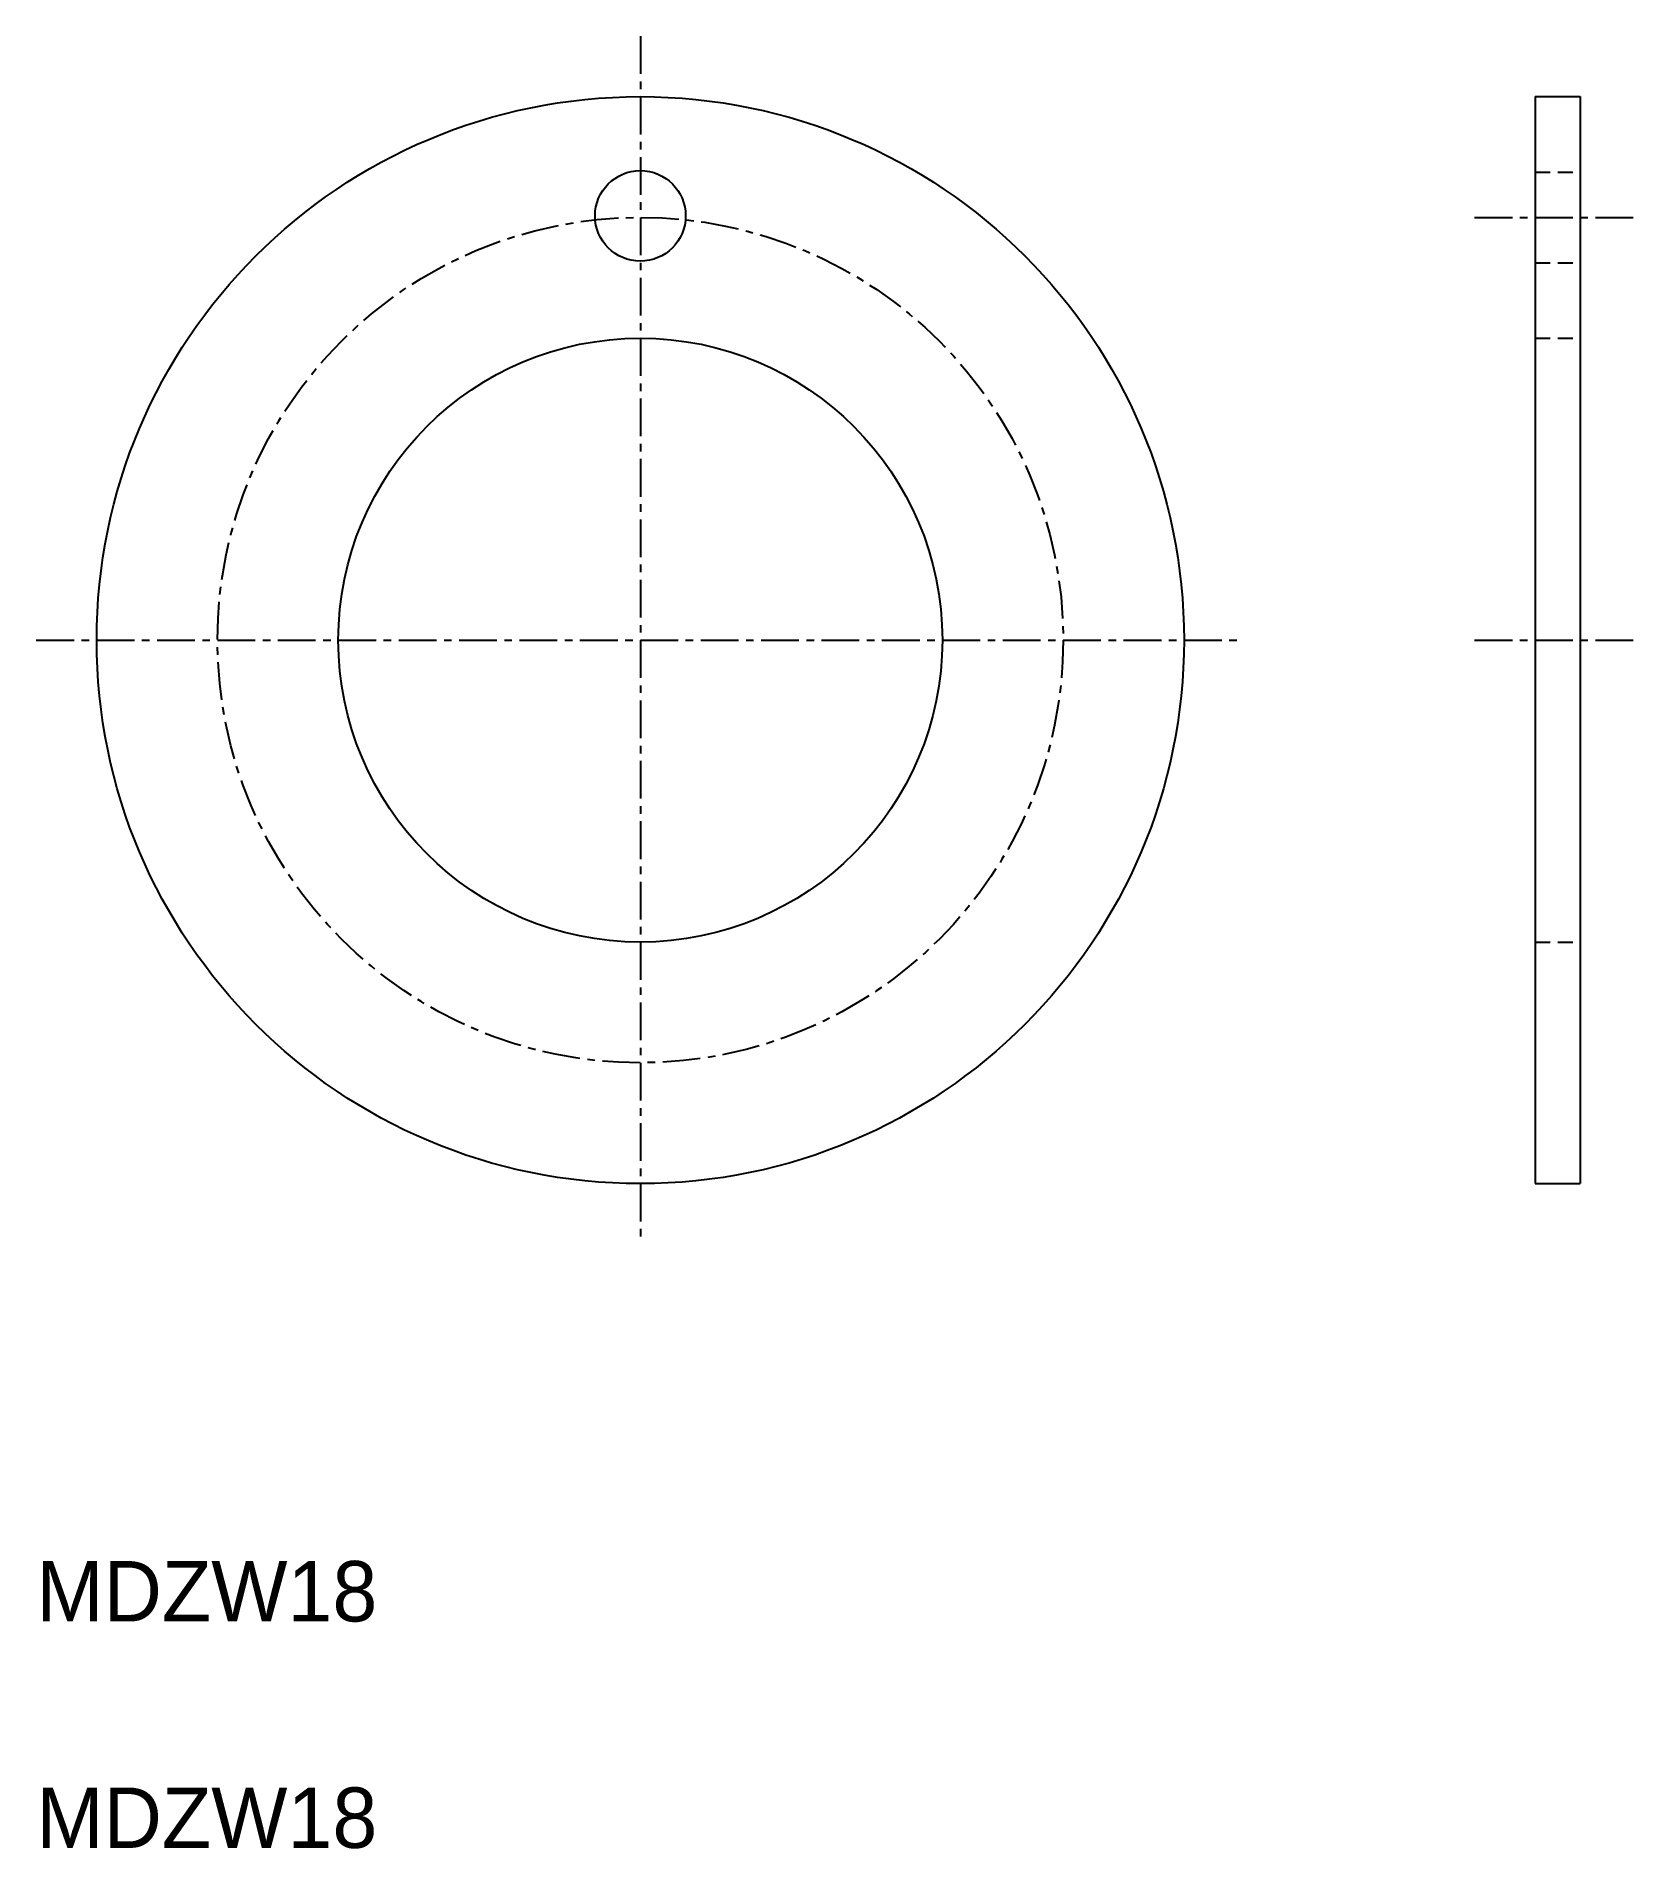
# Model space of a CAD drawing. Extents: x 10 to 63.1, y 10 to 70.
import ezdxf

# ---------------------------------------------------------------- set-up
doc = ezdxf.new("R2010")
doc.units = 0
doc.linetypes.add('CENTER', pattern=[2, 1.25, -0.25, 0.25, -0.25])
doc.linetypes.add('DASHED', pattern=[0.75, 0.5, -0.25])
doc.layers.get('0').update_dxf_attribs({"linetype": 'CONTINUOUS'})
doc.layers.add('CENTER', color=1, linetype='CENTER')

msp = doc.modelspace()

# ---------------------------------------------------------------- linework, layer by layer
at = {"color": 7, "linetype": 'CONTINUOUS'}
for p, q in [((59.621, 68), (59.621, 32)), ((59.621, 68), (61.121, 68)), ((61.121, 68), (61.121, 32)), ((59.621, 32), (61.121, 32))]:
    msp.add_line(p, q, dxfattribs=at)
at = {"color": 3, "linetype": 'DASHED'}
for p, q in [((59.621, 65.5), (61.121, 65.5)), ((59.621, 62.5), (61.121, 62.5)), ((59.621, 60), (61.121, 60)), ((59.621, 59), (59.621, 59)), ((59.621, 50), (59.621, 50)), ((59.621, 40), (61.121, 40))]:
    msp.add_line(p, q, dxfattribs=at)
at = {"color": 7, "linetype": 'CONTINUOUS'}
for centre, radius in [((30, 50), 18), ((30, 64.05), 1.5), ((30, 50), 10)]:
    msp.add_circle(centre, radius, dxfattribs=at)
at = {"layer": 'CENTER', "color": 1, "linetype": 'CENTER'}
for p, q in [((30, 70), (30, 30)), ((57.621, 64), (63.121, 64)), ((57.621, 64), (63.121, 64)), ((10, 50), (50, 50)), ((57.621, 50), (63.121, 50))]:
    msp.add_line(p, q, dxfattribs=at)
msp.add_circle((30, 50), 14, dxfattribs=at)

# ---------------------------------------------------------------- texts
at = {"color": 7, "linetype": 'CONTINUOUS'}
for p in [(10, 17.5), (10, 10)]:
    msp.add_text('MDZW18', height=2, dxfattribs=at).set_placement(p)

doc.saveas('drawing.dxf')
